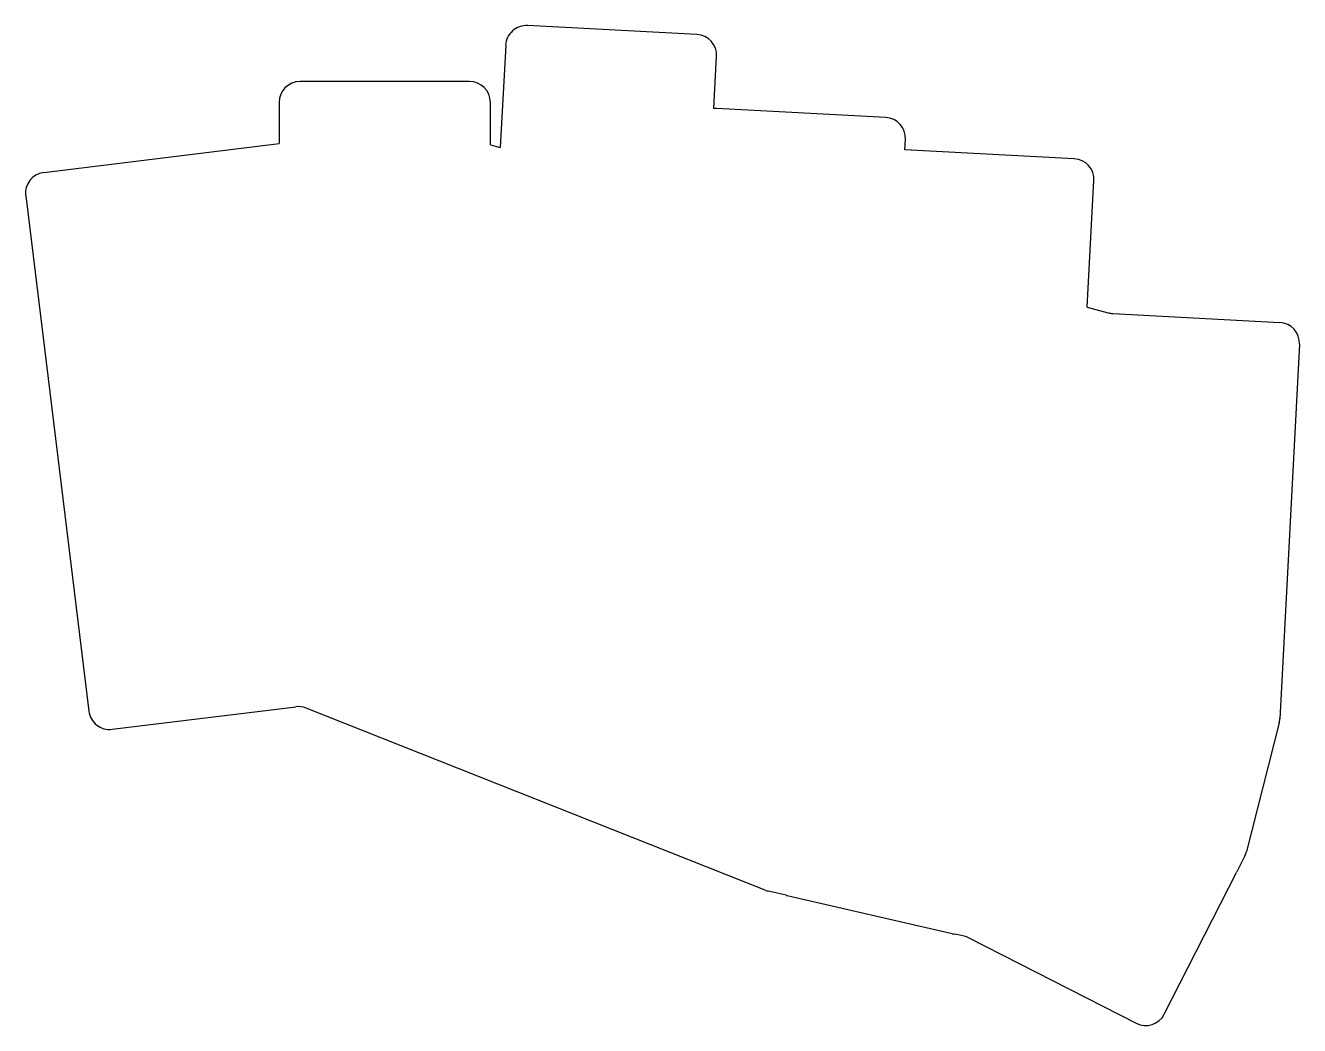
# Model space of a CAD drawing. Header units: millimetres. Extents: x 145 to 267, y -199 to -103.
import ezdxf

# ---------------------------------------------------------------- set-up
doc = ezdxf.new("R2010")
doc.units = ezdxf.units.MM

msp = doc.modelspace()

# ---------------------------------------------------------------- linework, layer by layer
for p, q in [((209.16, -103.96), (192.94, -103.11)), ((190.84, -105), (190.32, -114.79)), ((210.79, -111.07), (211.06, -106.06)), ((187.37, -108.47), (171.12, -108.47)), ((169.12, -110.47), (169.12, -114.42)), ((189.37, -114.53), (189.37, -110.47)), ((227.27, -111.92), (211.05, -111.07)), ((146.56, -117.19), (169.12, -114.42)), ((189.37, -114.53), (190.32, -114.79)), ((229.11, -115.02), (229.17, -114.02)), ((245.34, -115.87), (229.11, -115.02)), ((246.6, -130.09), (247.23, -117.97)), ((144.82, -119.42), (150.88, -168.8)), ((246.6, -130.09), (248.61, -130.64)), ((249.03, -130.71), (265.05, -131.55)), ((266.94, -133.65), (265.06, -169.53)), ((153.11, -170.54), (170.72, -168.38)), ((215.72, -185.96), (171.7, -168.51)), ((265, -169.92), (261.87, -182.25)), ((261.71, -182.66), (260.9, -184.25)), ((253.98, -197.83), (260.9, -184.25)), ((217.72, -186.45), (216.01, -186.05)), ((217.81, -186.47), (233.64, -190.12)), ((234.79, -190.37), (233.92, -190.17)), ((235.25, -190.53), (251.29, -198.71))]:
    msp.add_line(p, q)
for centre, start, end in [((192.83, -105.11), 87, 177), ((209.06, -105.96), 357, 87), ((171.12, -110.47), 90, 180), ((187.37, -110.47), 0, 90), ((210.94, -113.07), 87, 94.1808), ((227.17, -113.92), 357, 87), ((245.24, -117.87), 357, 87), ((146.8, -119.18), 97, 187), ((249.14, -128.71), 254.7913, 267), ((264.94, -133.55), 357, 87), ((170.96, -170.37), 68.3713, 97), ((152.86, -168.56), 187, 277), ((263.06, -169.42), 345.7432, 357), ((259.93, -181.76), 333, 345.7432), ((259.12, -183.34), 333, 333.0181), ((216.46, -184.1), 248.3713, 257.0616), ((218.26, -184.52), 254.4039, 257), ((234.09, -188.18), 257, 265.0936), ((234.34, -192.32), 63, 77.0616), ((252.2, -196.93), 243, 333)]:
    msp.add_arc(centre, 2, start, end)

doc.saveas('drawing.dxf')
